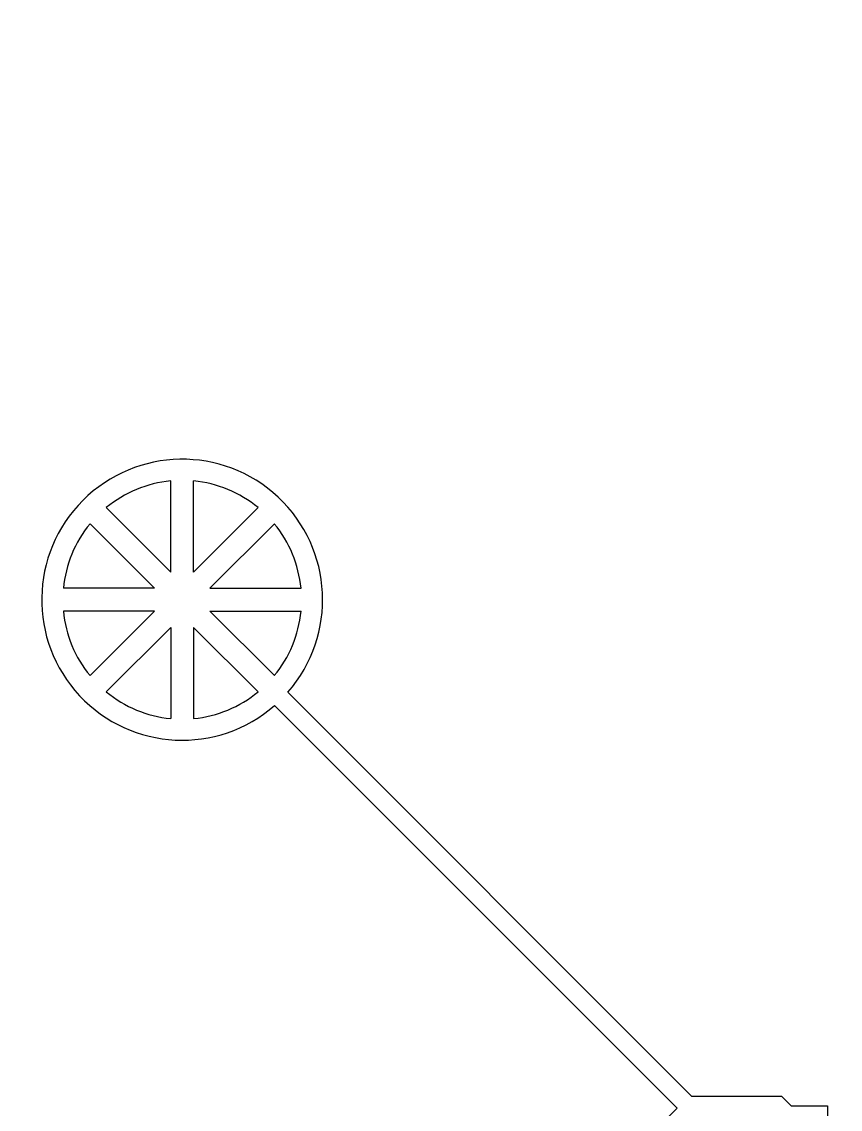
# Model space of a CAD drawing. Extents: x 4629 to 54629, y 4377 to 54377.
# Drawn here: x 19231 to 23602, y 23571 to 29377 of the extents above; entities that cross this region are included whole.
import ezdxf

# ---------------------------------------------------------------- set-up
doc = ezdxf.new("R2010")
doc.units = 13
doc.layers.add('CLEAR', color=140, linetype='Continuous')
doc.layers.add('OPAQUE', color=10, linetype='Continuous')

msp = doc.modelspace()

# ---------------------------------------------------------------- linework, layer by layer
at = {"layer": 'CLEAR'}
for p, q in [((22809.8, 23639.9), (20651.9, 25797.7)), ((22730.9, 23577.4), (20581.2, 25727)), ((23289.1, 23639.9), (22809.8, 23639.9)), ((23339.1, 23589.9), (23289.1, 23639.9)), ((22730.9, 23577.4), (20581.2, 21427.7)), ((23339.1, 23589.9), (23534.1, 23589.9)), ((23534.1, 23589.9), (23534.1, 23514.9))]:
    msp.add_line(p, q, dxfattribs=at)
msp.add_arc((20087.4, 26291.5), 750, 318.82255, 311.17745, dxfattribs=at)
at = {"layer": 'OPAQUE'}
for p, q in [((20026.1, 26439.5), (20026.1, 26926.1)), ((20148.7, 26439.5), (20148.7, 26926.1)), ((20026.1, 26439.5), (19682.1, 26783.6)), ((20148.7, 26439.5), (20492.8, 26783.6)), ((19939.4, 26352.8), (19595.4, 26696.9)), ((20235.4, 26352.8), (20579.5, 26696.9)), ((19939.4, 26352.8), (19452.9, 26352.8)), ((20235.4, 26352.8), (20722, 26352.8)), ((19939.4, 26230.2), (19452.9, 26230.2)), ((19939.4, 26230.2), (19595.4, 25886.2)), ((20235.4, 26230.2), (20722, 26230.2)), ((20235.4, 26230.2), (20579.5, 25886.2)), ((20026.1, 26143.5), (19682.1, 25799.5)), ((20026.1, 26143.5), (20026.1, 25657)), ((20148.7, 26143.5), (20148.7, 25657)), ((20148.7, 26143.5), (20492.8, 25799.5))]:
    msp.add_line(p, q, dxfattribs=at)
msp.add_circle((29629.1, 29377.4), 25000, dxfattribs=at)
for start, end in [(95.51773, 129.48227), (50.51773, 84.48227), (140.51773, 174.48227), (5.51773, 39.48227), (185.51773, 219.48227), (320.51773, 354.48227), (230.51773, 264.48227), (275.51773, 309.48227)]:
    msp.add_arc((20087.4, 26291.5), 637.5, start, end, dxfattribs=at)

doc.saveas('drawing.dxf')
